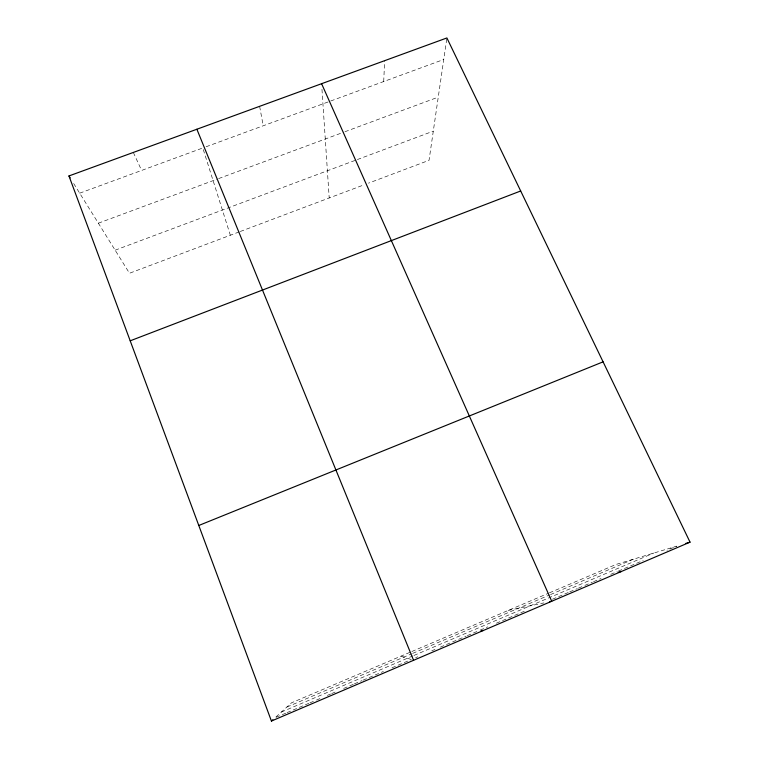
<?xml version="1.0" encoding="UTF-8"?>
<svg xmlns="http://www.w3.org/2000/svg" width="759" height="759" viewBox="0 0 759 759"><rect width="100%" height="100%" fill="white"/><g stroke="black" fill="none" stroke-linecap="round" stroke-linejoin="round"><path stroke-width="0.57" stroke-dasharray="3.79 2.85" d="M383.712 81.536L384.642 60.682M446.728 39.079L429.034 160.329L368.466 183.166M275.859 717.037L291.579 702.796L410.771 651.972M411.843 651.516L548.349 593.31M549.431 592.845L616.128 564.411L676.743 546.148L667.009 550.303M286.902 707.037L411.577 653.841M412.668 653.376L549.421 595.037M550.493 594.582L633.404 559.203M281.352 712.065L412.858 655.918M413.94 655.463L653.812 553.055M276.162 717.274L285.963 713.09M287.054 712.625L308.828 703.327M309.919 702.862L315.364 700.538M316.446 700.073L321.892 697.739M327.338 695.415L330.601 694.02M331.692 693.555L337.138 691.231M343.666 688.441L353.333 684.314M354.406 683.85L361.92 680.643M362.992 680.187L383.399 671.468M391.986 667.797L411.312 659.543M415.619 657.702L417.773 656.782M431.767 650.805L434.992 649.429M440.372 647.123L457.592 639.771M458.673 639.315L466.206 636.089M467.278 635.634L476.965 631.497M480.2 630.112L487.752 626.887M496.386 623.196L525.522 610.748M552.505 599.231L568.69 592.314M569.762 591.849L577.324 588.623M578.396 588.168L583.794 585.863M584.876 585.398L592.428 582.172M593.5 581.707L601.062 578.481M610.767 574.335L617.257 571.565M618.338 571.1L643.215 560.474M239.18 231.903L129.485 273.249L73.139 182.644M240.28 231.486L364.111 184.807M115.14 250.185L356.227 159.978M357.337 159.561L433.294 131.146M98.347 223.193L217.529 178.991M218.63 178.583L343.855 132.142M344.947 131.734L438.256 97.133M79.686 193.175L202.786 147.977L230.347 235.233M206.087 146.762L443.749 59.487M508.188 610.435L543.871 602.912M401.075 656.108L410.344 659.22M133.328 152.445L141.61 170.433M259.625 106.326L263.221 125.776M321.968 89.296L329.207 197.966"/><path stroke-width="1.14" d="M271.428 721.05L690.035 542.144L446.89 37.95L68.965 175.946L271.428 721.05L272.889 719.731M198.792 525.484L603.082 361.844M130.197 340.819L520.693 190.983M685.605 543.482L690.035 542.144M618.196 572.343L621.374 571.489M549.478 601.735L551.717 601.261L321.598 83.699M481.102 630.757L483.132 630.568M68.965 175.946L70.16 177.862M196.875 129.239L413.579 660.302"/></g></svg>
